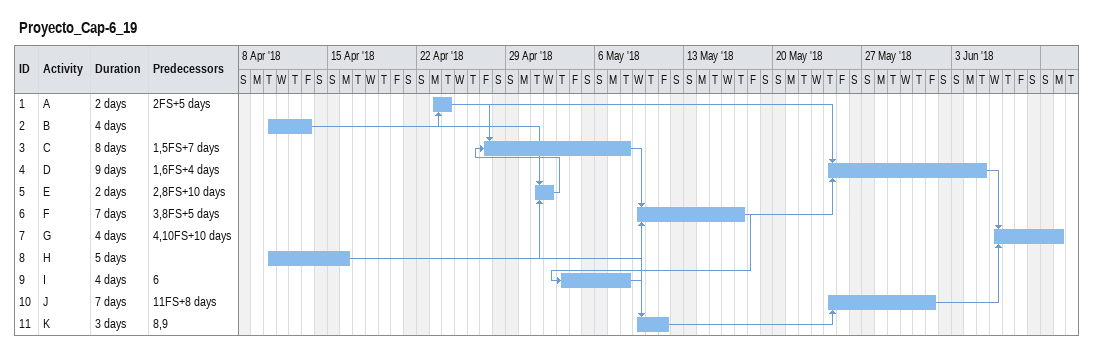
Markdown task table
Proyecto_Cap-6_19

| ID | Task | Duration | Start | Finish | Predecessors |
|---|---|---|---|---|---|
| 1 | A | 2d | 2018-04-23 | 2018-04-24 | 2FS+5d |
| 2 | B | 4d | 2018-04-10 | 2018-04-13 |  |
| 3 | C | 8d | 2018-04-27 | 2018-05-08 | 1, 5FS+7d |
| 4 | D | 9d | 2018-05-24 | 2018-06-05 | 1, 6FS+4d |
| 5 | E | 2d | 2018-05-01 | 2018-05-02 | 2, 8FS+10d |
| 6 | F | 7d | 2018-05-09 | 2018-05-17 | 3, 8FS+5d |
| 7 | G | 4d | 2018-06-06 | 2018-06-11 | 4, 10FS+10d |
| 8 | H | 5d | 2018-04-10 | 2018-04-16 |  |
| 9 | I | 4d | 2018-05-03 | 2018-05-08 | 6 |
| 10 | J | 7d | 2018-05-24 | 2018-06-01 | 11FS+8d |
| 11 | K | 3d | 2018-05-09 | 2018-05-11 | 8, 9 |
